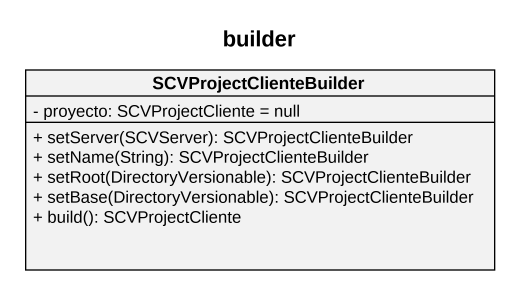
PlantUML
@startuml
title builder
hide circle
hide empty members
skinparam classAttributeIconSize 0
class SCVProjectClienteBuilder {
  - proyecto: SCVProjectCliente = null
  + setServer(SCVServer): SCVProjectClienteBuilder
  + setName(String): SCVProjectClienteBuilder
  + setRoot(DirectoryVersionable): SCVProjectClienteBuilder
  + setBase(DirectoryVersionable): SCVProjectClienteBuilder
  + build(): SCVProjectCliente
}
@enduml
